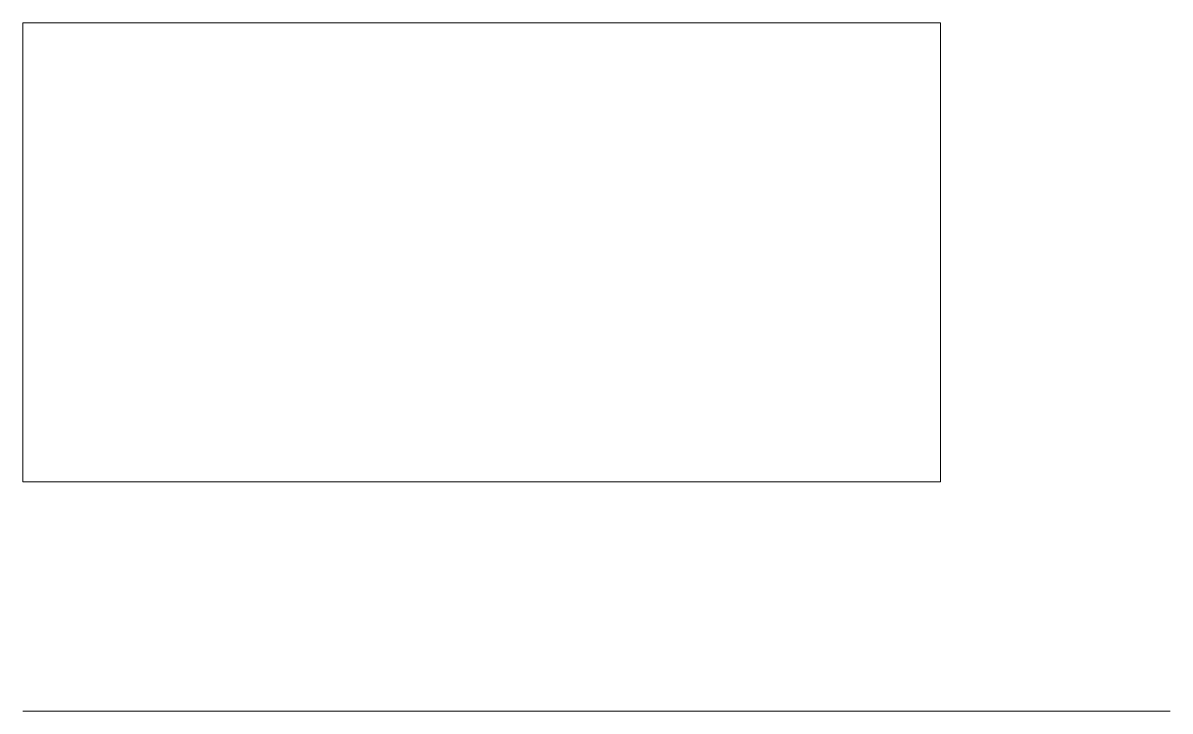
# Model space of a CAD drawing. Header units: millimetres. Extents: x 0 to 50, y 0 to 30.
import ezdxf

# ---------------------------------------------------------------- set-up
doc = ezdxf.new("R2010")
doc.units = ezdxf.units.MM
doc.header["$LTSCALE"] = 50
doc.linetypes.add('Rosetta-Dash', pattern=[5.588, 2.54, -1.27, 0.508, -1.27])
doc.layers.add('Design Layer-1', color=7, linetype='Continuous')

msp = doc.modelspace()

# ---------------------------------------------------------------- linework, layer by layer
at = {"layer": 'Design Layer-1', "color": 7, "linetype": 'Rosetta-Dash', "lineweight": 5, "transparency": 33554687}
msp.add_line((0, 0), (50, 0), dxfattribs=at)

# ---------------------------------------------------------------- wipeouts: each hides what was drawn before it
at = {"color": 255, "linetype": 'Rosetta-Dash', "lineweight": 5, "transparency": 33554687}
msp.add_wipeout([(0, 30), (40, 30), (40, 10), (0, 10)], dxfattribs=at).dxf.layer = 'Design Layer-1'

# ---------------------------------------------------------------- next in the draw order: linework, layer by layer
at = {"layer": 'Design Layer-1', "color": 7, "linetype": 'Rosetta-Dash', "lineweight": 5, "transparency": 33554687, "flags": 128}
msp.add_lwpolyline([(0, 30), (40, 30), (40, 10), (0, 10)], close=True, dxfattribs=at)

doc.saveas('drawing.dxf')
